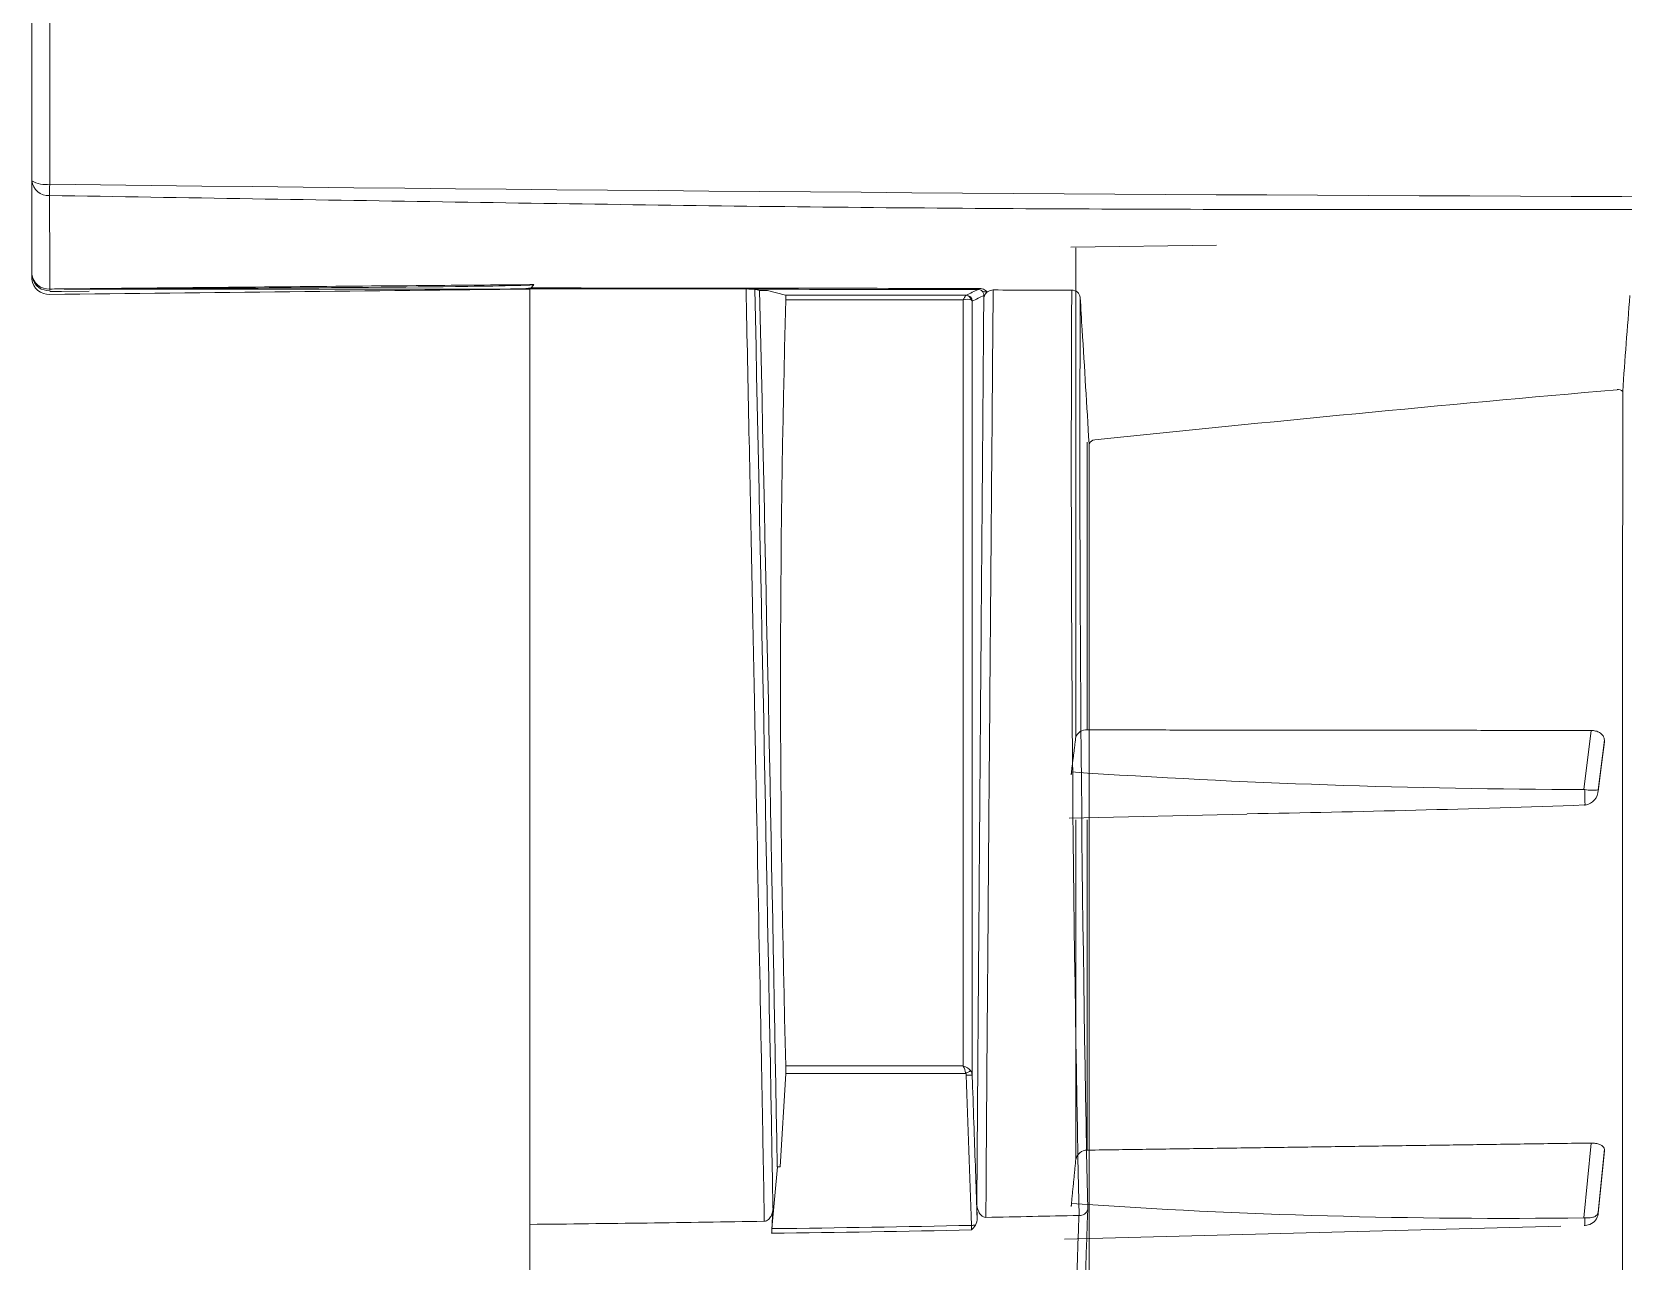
# Model space of a CAD drawing. Extents: x 9.3 to 87, y 1.1 to 68.8.
# Drawn here: x 56.185 to 58.856, y 24.658 to 26.722 of the extents above; entities that cross this region are included whole.
import ezdxf

# ---------------------------------------------------------------- set-up
doc = ezdxf.new("R2010")
doc.units = 0
doc.header["$MEASUREMENT"] = 0
doc.linetypes.add('SLD-Solid', pattern=[0])
doc.layers.add('OBJECT', color=7, linetype='CONTINUOUS')

msp = doc.modelspace()

# ---------------------------------------------------------------- linework, layer by layer
at = {"layer": 'OBJECT', "linetype": 'SLD-Solid', "lineweight": 15}
for p, q in [((57.9291, 26.3601), (58.1736, 26.3638)), ((57.9372, 26.3592), (57.9372, 25.5374)), ((56.1846, 26.3067), (56.1846, 26.3152)), ((57.0206, 26.2898), (56.2446, 26.2898)), ((57.4501, 26.2795), (57.4198, 26.2878)), ((56.215, 26.2874), (56.215, 26.2874)), ((56.215, 26.2856), (56.2347, 26.2858)), ((56.2347, 26.2858), (56.2811, 26.2863)), ((57.4501, 26.2795), (57.7526, 26.2795)), ((57.7483, 26.2717), (57.4505, 26.2717)), ((57.7483, 24.9854), (57.7483, 26.2717)), ((57.7633, 26.2698), (57.7633, 24.9702)), ((57.9564, 26.0328), (57.9564, 25.5497)), ((58.7899, 25.4496), (58.8023, 25.5488)), ((58.8139, 25.4463), (58.8245, 25.5282)), ((58.8246, 25.5327), (58.8142, 25.4491)), ((58.8142, 25.4488), (58.8246, 25.5298)), ((58.8246, 25.5327), (58.8246, 25.5298)), ((57.9263, 25.4016), (58.2246, 25.4084)), ((57.9372, 25.3987), (57.9372, 24.8282)), ((57.9564, 25.3987), (57.9564, 24.8441)), ((57.4505, 24.9854), (57.7483, 24.9854)), ((57.441, 24.8162), (57.4502, 24.973)), ((57.7524, 24.973), (57.4502, 24.973)), ((58.7899, 24.7303), (58.8023, 24.856)), ((58.8246, 24.8457), (58.8142, 24.7398)), ((58.8246, 24.8457), (58.8246, 24.8438)), ((58.8141, 24.7385), (58.8246, 24.8432)), ((58.8142, 24.7397), (58.8246, 24.8438)), ((57.4271, 24.7123), (57.4362, 24.8161)), ((57.0206, 24.7194), (57.0206, 24.1865)), ((57.918, 24.6945), (58.7514, 24.7166))]:
    msp.add_line(p, q, dxfattribs=at)
at = {"layer": 'OBJECT', "linetype": 'SLD-Solid', "lineweight": 15, "flags": 128}
for points in [[(57.7524, 24.973), (57.7537, 24.9737), (57.7551, 24.9745), (57.7563, 24.9752), (57.7575, 24.9758), (57.7585, 24.9764), (57.7594, 24.9769), (57.7601, 24.9773), (57.7606, 24.9776)], [(57.7533, 24.9698), (57.7552, 24.9699), (57.757, 24.9699), (57.7587, 24.97), (57.7602, 24.9701), (57.7615, 24.9701), (57.7624, 24.9701), (57.763, 24.9702), (57.7633, 24.9702)], [(57.762, 24.7178), (57.763, 24.7178), (57.7639, 24.7178), (57.7647, 24.7179), (57.7656, 24.7179), (57.7664, 24.7179), (57.7672, 24.718), (57.768, 24.718), (57.7687, 24.718)], [(58.7923, 24.7178), (58.8, 24.7193), (58.8032, 24.7211)]]:
    msp.add_lwpolyline(points, dxfattribs=at)
at = {"layer": 'OBJECT', "linetype": 'SLD-Solid', "lineweight": 15}
for centre, radius, start, end in [((56.2074, 26.5089), 0.0436, 238.4679, 279.5354), ((56.2122, 26.4747), 0.0277, 185.9752, 274.4417), ((50.836, 26.5498), 5.3793, 358.9063, 359.1075), ((59.8357, 320.1581), 293.7144, 269.293608, 270.356607), ((56.2125, 26.3179), 0.028, 185.4884, 275.0504), ((56.213, 26.3094), 0.0285, 185.377, 274.0808), ((56.2116, 26.3138), 0.0262, 191.9477, 277.3034), ((56.1514, 26.2892), 0.0637, 358.4098, 0.7499), ((56.2446, 26.3887), 0.0989, 263.5714, 270.0144), ((56.9996, 26.4398), 0.1498, 265.7058, 278.8959), ((57.1475, -97.4109), 123.7015, 89.890636, 90.073737), ((57.3783, 26.1691), 0.1213, 83.0778, 87.482), ((57.3929, 26.2192), 0.0704, 85.5295, 89.9458), ((-392.6874, 16.6164), 450.1897, 1.034821, 1.231168), ((-312.9719, 18.0589), 370.4697, 1.045109, 1.272756), ((57.4646, 26.2912), 0.00681, 345.4488, 1.087), ((57.7693, 26.2909), 0.00465, 340.1761, 1.2456), ((57.7737, 26.2812), 0.00814, 45.2682, 90.5329), ((57.774, 26.268), 0.023, 49.095, 90.1973), ((57.7985, 26.2723), 0.0161, 89.8654, 125.805), ((120.0544, 26.0016), 62.1247, 179.735815, 181.168746), ((57.9309, 26.2742), 0.0138, 6.2779, 92.2639), ((80.7921, 25.6288), 23.3505, 178.42246, 181.57911), ((57.425, 26.2744), 0.0257, 353.9434, 11.6059), ((57.769, 26.2653), 0.0216, 139.0221, 163.0122), ((57.7551, 26.2518), 0.021, 72.6791, 109.0201), ((57.7522, 26.2702), 0.00933, 10.1431, 87.1363), ((57.7533, 26.2696), 0.01, 1.1711, 89.9431), ((56.1951, 29.5874), 3.6696, 295.2988, 295.6369), ((57.7859, 26.2962), 0.0112, 235.0245, 286.2899), ((57.772, 26.2791), 0.0108, 359.7744, 46.4299), ((57.7009, 26.2773), 0.0819, 357.8153, 1.2733), ((120.3949, 26.0288), 62.4508, 179.773404, 181.178055), ((58.8479, 26.1114), 0.00981, 40.9903, 101.3354), ((57.97, 26.0252), 0.0116, 95.2033, 153.9046), ((57.9547, 25.5312), 0.0186, 84.7022, 160.6013), ((58.8218, 38.9261), 13.4766, 266.20551, 269.86439), ((58.804, 25.5087), 0.0604, 258.0894, 279.6437), ((58.789, 25.4486), 0.0252, 277.536, 0.34), ((57.7686, 53.8927), 28.4874, 270.91777, 272.05649), ((57.3069, 24.9826), 0.1436, 356.1418, 1.0822), ((57.7446, 24.9656), 0.02, 36.7494, 79.4148), ((57.7151, 24.9674), 0.0377, 8.47, 28.4121), ((57.7494, 24.9695), 0.0138, 2.5917, 35.864), ((57.956, 24.8251), 0.019, 88.6181, 170.4771), ((58.658, 35.3828), 10.6533, 266.08119, 270.70928), ((379.4319, 13.3658), 321.6759, 177.97279, 178.112582), ((57.9443, 24.7475), 0.0132, 262.5628, 348.1574), ((58.793, 24.7396), 0.0212, 298.7027, 0.1181), ((57.7099, 24.7588), 0.0716, 317.0664, 325.2249), ((57.7509, 24.7287), 0.0207, 328.9402, 4.0554), ((379.7266, 13.3389), 321.9859, 177.97181, 178.110831)]:
    msp.add_arc(centre, radius, start, end, dxfattribs=at)
for points, degree in [([(56.1846, 26.8785), (56.1846, 26.7423), (56.1846, 26.6067), (56.1846, 26.4718)], 3), ([(56.2146, 26.466), (56.2146, 26.6014), (56.2146, 26.7375), (56.2146, 26.8742)], 3), ([(56.2151, 26.281), (56.4836, 26.2841), (56.7521, 26.287), (57.0206, 26.2898)], 3), ([(57.0206, 26.2898), (57.0099, 26.29), (56.9991, 26.2902), (56.9883, 26.2904)], 3), ([(57.0206, 26.2974), (57.023, 26.2974), (57.0253, 26.2975), (57.0276, 26.2975)], 3), ([(57.0276, 26.2975), (57.0259, 26.2956), (57.0243, 26.2937), (57.0227, 26.2918)], 3), ([(57.0227, 26.2918), (57.1723, 26.2917), (57.3218, 26.2915), (57.4714, 26.2913)], 3), ([(57.4198, 26.2878), (57.4154, 26.2878), (57.4109, 26.2878), (57.4065, 26.2878)], 3), ([(57.7736, 26.2893), (57.6728, 26.2894), (57.572, 26.2894), (57.4712, 26.2895)], 3), ([(57.4714, 26.2913), (57.5722, 26.2912), (57.6731, 26.2911), (57.7739, 26.291)], 3), ([(57.7533, 26.2796), (57.7601, 26.2828), (57.7669, 26.2861), (57.7736, 26.2893)], 3), ([(57.7985, 26.2884), (57.8425, 26.2883), (57.8864, 26.2881), (57.9303, 26.288)], 3), ([(57.7633, 26.2698), (57.7632, 26.2705), (57.7625, 26.2712), (57.7613, 26.2719)], 3), ([(57.9446, 26.2758), (57.9457, 26.2577), (57.9468, 26.2396), (57.9479, 26.2215)], 3), ([(58.8675, 26.2791), (58.8632, 26.2255), (58.8591, 26.1717), (58.8553, 26.1178)], 3), ([(57.9479, 26.2215), (57.9518, 26.1577), (57.9557, 26.0939), (57.9595, 26.0303)], 3), ([(58.8459, 26.121), (58.5535, 26.0953), (58.2611, 26.067), (57.9689, 26.0368)], 3), ([(58.8023, 25.5488), (57.9564, 25.5497)], 1), ([(57.9372, 25.5374), (57.9299, 25.4791)], 1), ([(58.8246, 25.5298), (58.8243, 25.5282)], 1), ([(57.9299, 25.4791), (57.9296, 25.4745)], 1), ([(58.7916, 25.4495), (58.7899, 25.4496)], 1), ([(58.8142, 25.4491), (58.8142, 25.4488)], 1), ([(58.7908, 25.4236), (58.7923, 25.4237)], 1), ([(57.7533, 24.9698), (57.7532, 24.9709), (57.7529, 24.972), (57.7524, 24.973)], 3), ([(57.762, 24.7178), (57.7591, 24.8018), (57.7562, 24.8858), (57.7533, 24.9698)], 3), ([(58.8023, 24.856), (57.9564, 24.8441)], 1), ([(57.9372, 24.8282), (57.9299, 24.7544)], 1), ([(57.441, 24.8162), (57.4394, 24.8162), (57.4378, 24.8162), (57.4362, 24.8161)], 3), ([(57.9299, 24.7544), (57.9296, 24.7496)], 1), ([(58.8142, 24.7398), (58.8142, 24.7397)], 1), ([(57.0206, 24.7194), (57.1519, 24.7208), (57.2831, 24.7225), (57.4143, 24.7246)], 3), ([(57.4266, 24.7045), (57.4267, 24.7069), (57.4269, 24.7095), (57.4271, 24.7123)], 3), ([(57.4271, 24.7123), (57.5388, 24.7135), (57.6504, 24.7154), (57.762, 24.7178)], 3), ([(57.7623, 24.7101), (57.7623, 24.7124), (57.7622, 24.7151), (57.762, 24.7178)], 3), ([(57.7863, 24.7311), (57.8383, 24.7322), (57.8904, 24.7333), (57.9424, 24.7344)], 3), ([(57.9424, 24.7344), (57.9425, 24.7344), (57.9425, 24.7344), (57.9426, 24.7344)], 3), ([(58.7916, 24.7303), (58.7899, 24.7303)], 1), ([(58.7908, 24.7178), (58.7923, 24.7178)], 1), ([(57.7623, 24.7101), (57.6504, 24.7077), (57.5385, 24.7058), (57.4266, 24.7045)], 3)]:
    msp.add_open_spline(points, degree=degree, dxfattribs=at)
for points, knots in [([(56.1846, 26.4718), (56.1846, 26.4453), (56.1846, 26.4188), (56.1846, 26.3923), (56.1846, 26.3666), (56.1846, 26.3409), (56.1846, 26.3152)], [0, 0, 0, 0, 0.003565496, 0.003565496, 0.003565496, 0.007017211, 0.007017211, 0.007017211, 0.007017211]), ([(56.2143, 26.4471), (56.4413, 26.4433), (56.6684, 26.4396), (57.1225, 26.4325), (57.3495, 26.4292), (57.8036, 26.4248), (58.0306, 26.4239), (58.4848, 26.4233), (58.7119, 26.4235), (59.166, 26.424), (59.3931, 26.4243), (59.7337, 26.4246), (59.8472, 26.4246), (60.0743, 26.4246), (60.1878, 26.4245), (60.4149, 26.424), (60.5284, 26.4236), (60.7555, 26.4225), (60.869, 26.4219), (61.0961, 26.4214), (61.2096, 26.4211), (61.4367, 26.4205), (61.5502, 26.4202), (61.6637, 26.4199)], [0, 0, 0, 0, 0.125, 0.125, 0.25, 0.25, 0.375, 0.375, 0.5, 0.5, 0.625, 0.625, 0.6875, 0.6875, 0.75, 0.75, 0.8125, 0.8125, 0.875, 0.875, 0.9375, 0.9375, 1, 1, 1, 1]), ([(56.215, 26.29), (56.215, 26.2983), (56.2149, 26.3066), (56.2149, 26.315), (56.2147, 26.359), (56.2145, 26.4031), (56.2143, 26.4471)], [0.00040516, 0.00040516, 0.00040516, 0.00040516, 0.001524, 0.001524, 0.001524, 0.007445876, 0.007445876, 0.007445876, 0.007445876]), ([(56.215, 26.29), (56.225, 26.2901), (56.235, 26.2902), (56.245, 26.2903), (56.285, 26.2907), (56.325, 26.2911), (56.365, 26.2915), (56.525, 26.293), (56.685, 26.2945), (56.845, 26.2959), (56.9035, 26.2964), (56.9621, 26.2969), (57.0206, 26.2974)], [0, 0, 0, 0, 0.000762, 0.000762, 0.000762, 0.00381, 0.00381, 0.00381, 0.016002, 0.016002, 0.016002, 0.0204644, 0.0204644, 0.0204644, 0.0204644]), ([(57.0276, 26.2975), (57.0276, 26.2975), (57.0275, 26.2974), (57.027, 26.2973), (57.0248, 26.297), (57.0157, 26.2964), (56.9793, 26.2953), (56.8333, 26.2932), (56.5938, 26.2917), (56.3819, 26.2909), (56.2812, 26.2906)], [0, 0, 0, 0, 0.000162, 0.000565, 0.00233, 0.009326, 0.037253, 0.148903, 0.595452, 1, 1, 1, 1]), ([(57.0206, 26.2898), (57.0206, 26.1255), (57.0206, 25.9686), (57.0206, 25.7443), (57.0206, 25.6717), (57.0206, 25.5307), (57.0206, 25.4623), (57.0206, 25.363), (57.0206, 25.3305), (57.0206, 25.2666), (57.0206, 25.2353), (57.0206, 25.1433), (57.0206, 25.0845), (57.0206, 24.9153), (57.0206, 24.8123), (57.0206, 24.7194)], [0, 0, 0, 0, 0.25, 0.25, 0.375, 0.375, 0.5, 0.5, 0.5625, 0.5625, 0.625, 0.625, 0.75, 0.75, 1, 1, 1, 1]), ([(57.4143, 24.7246), (57.4139, 24.7476), (57.4135, 24.7714), (57.4127, 24.8203), (57.4122, 24.8453), (57.4108, 24.9224), (57.4098, 24.9764), (57.4066, 25.1459), (57.4043, 25.2683), (57.401, 25.4332), (57.4003, 25.4667), (57.399, 25.5349), (57.3983, 25.5695), (57.3962, 25.6747), (57.3947, 25.747), (57.3917, 25.8956), (57.3902, 25.9721), (57.387, 26.1285), (57.3853, 26.2085), (57.3837, 26.2903)], [0, 0, 0, 0, 0.0625, 0.0625, 0.125, 0.125, 0.25, 0.25, 0.5, 0.5, 0.5625, 0.5625, 0.625, 0.625, 0.75, 0.75, 0.875, 0.875, 1, 1, 1, 1]), ([(57.4712, 26.2895), (57.4709, 26.2895), (57.4707, 26.2895), (57.4705, 26.2895), (57.4446, 26.2895), (57.4188, 26.2895), (57.393, 26.2895)], [0, 0, 0, 0, 0.000016803, 0.000016803, 0.000016803, 0.001987127, 0.001987127, 0.001987127, 0.001987127]), ([(57.4065, 26.2878), (57.4064, 26.2878), (57.4063, 26.2878), (57.4063, 26.2878), (57.4036, 26.2883), (57.401, 26.2888), (57.3984, 26.2893)], [0.01228681, 0.01228681, 0.01228681, 0.01228681, 0.012341304, 0.012341304, 0.012341304, 0.014551629, 0.014551629, 0.014551629, 0.014551629]), ([(57.7985, 26.2884), (57.7978, 26.2069), (57.7972, 26.1271), (57.7959, 25.9713), (57.7953, 25.8954), (57.7935, 25.6739), (57.7924, 25.5344), (57.791, 25.3703), (57.7908, 25.338), (57.7903, 25.2747), (57.7901, 25.2437), (57.7893, 25.1523), (57.7889, 25.0938), (57.7876, 24.9256), (57.7869, 24.823), (57.7863, 24.7311)], [0, 0, 0, 0, 0.125, 0.125, 0.25, 0.25, 0.5, 0.5, 0.5625, 0.5625, 0.625, 0.625, 0.75, 0.75, 1, 1, 1, 1]), ([(57.7526, 26.2795), (57.7527, 26.2795), (57.7528, 26.2795), (57.7528, 26.2795), (57.7531, 26.2795), (57.7532, 26.2796), (57.7533, 26.2796)], [0, 0, 0, 0, 0.00001318777, 0.00001318777, 0.00001318777, 0.0000681759, 0.0000681759, 0.0000681759, 0.0000681759]), ([(57.7711, 24.7552), (57.7714, 24.8005), (57.7717, 24.8482), (57.7725, 24.9487), (57.7728, 25.0012), (57.7737, 25.111), (57.7741, 25.1681), (57.7748, 25.2573), (57.775, 25.2876), (57.7755, 25.3494), (57.7757, 25.3809), (57.777, 25.5409), (57.778, 25.6768), (57.7797, 25.8922), (57.7803, 25.9659), (57.7815, 26.1174), (57.7821, 26.195), (57.7828, 26.2741)], [0, 0, 0, 0, 0.125, 0.125, 0.25, 0.25, 0.375, 0.375, 0.4375, 0.4375, 0.5, 0.5, 0.75, 0.75, 0.875, 0.875, 1, 1, 1, 1]), ([(57.7828, 26.2741), (57.7829, 26.2761), (57.7834, 26.278), (57.7853, 26.2818), (57.7867, 26.2837), (57.789, 26.2854)], [0, 0, 0, 0, 0.5, 0.5, 1, 1, 1, 1]), ([(58.8553, 26.1178), (58.8554, 26.0202), (58.8553, 25.9248), (58.8552, 25.7859), (58.8552, 25.7403), (58.8552, 25.6507), (58.8552, 25.6067), (58.8551, 25.4772), (58.8551, 25.3941), (58.8551, 25.2742), (58.8551, 25.2351), (58.8551, 25.1589), (58.8551, 25.1218), (58.8551, 25.0131), (58.8552, 24.9445), (58.8552, 24.8148), (58.8552, 24.7543), (58.8553, 24.586), (58.8554, 24.4909), (58.8554, 24.4133)], [0, 0, 0, 0, 0.125, 0.125, 0.1875, 0.1875, 0.25, 0.25, 0.375, 0.375, 0.4375, 0.4375, 0.5, 0.5, 0.625, 0.625, 0.75, 0.75, 1, 1, 1, 1]), ([(57.9595, 24.458), (57.9595, 24.4966), (57.9595, 24.539), (57.9595, 24.6311), (57.9595, 24.6809), (57.9596, 24.7872), (57.9596, 24.8438), (57.9597, 24.964), (57.9597, 25.0276), (57.9597, 25.1609), (57.9597, 25.2308), (57.9597, 25.3764), (57.9597, 25.4519), (57.9597, 25.6083), (57.9596, 25.6892), (57.9596, 25.8145), (57.9596, 25.8569), (57.9595, 25.9428), (57.9595, 25.9863), (57.9595, 26.0303)], [0, 0, 0, 0, 0.125, 0.125, 0.25, 0.25, 0.375, 0.375, 0.5, 0.5, 0.625, 0.625, 0.75, 0.75, 0.875, 0.875, 0.9375, 0.9375, 1, 1, 1, 1]), ([(58.8023, 25.5488), (58.8049, 25.5486), (58.8101, 25.5483), (58.8169, 25.5453), (58.8219, 25.5411), (58.8243, 25.5365), (58.8245, 25.5337), (58.8246, 25.5327)], [0, 0, 0, 0, 0.221447, 0.442937, 0.663375, 0.88227, 1, 1, 1, 1]), ([(58.7923, 25.4237), (58.7921, 25.4263), (58.7917, 25.4316), (58.7916, 25.4435), (58.7916, 25.4495)], [0, 0, 0, 0, 0.488041, 1, 1, 1, 1]), ([(57.7633, 24.9702), (57.7635, 24.9635), (57.7637, 24.9568), (57.764, 24.9502), (57.7649, 24.9235), (57.7658, 24.8969), (57.7667, 24.8702), (57.7684, 24.8235), (57.77, 24.7769), (57.7716, 24.7302)], [0, 0, 0, 0, 0.000508, 0.000508, 0.000508, 0.00254, 0.00254, 0.00254, 0.006099014, 0.006099014, 0.006099014, 0.006099014]), ([(58.8023, 24.856), (58.8049, 24.8559), (58.8101, 24.8557), (58.8169, 24.8539), (58.8219, 24.8511), (58.8243, 24.8482), (58.8245, 24.8463), (58.8246, 24.8457)], [0, 0, 0, 0, 0.22145, 0.442942, 0.663371, 0.882264, 1, 1, 1, 1]), ([(57.4289, 24.7469), (57.4286, 24.7423), (57.4277, 24.7377), (57.4245, 24.7313), (57.4232, 24.7293), (57.4195, 24.7259), (57.4171, 24.7246), (57.4143, 24.7246)], [0, 0, 0, 0, 0.5, 0.5, 0.75, 0.75, 1, 1, 1, 1]), ([(57.4289, 24.7469), (57.4285, 24.7395), (57.4281, 24.7321), (57.4277, 24.7248), (57.4274, 24.7192), (57.4271, 24.7137), (57.4268, 24.7081), (57.4267, 24.7069), (57.4267, 24.7057), (57.4266, 24.7045)], [-0.000655032, -0.000655032, -0.000655032, -0.000655032, 0, 0, 0, 0.000494342, 0.000494342, 0.000494342, 0.000599943, 0.000599943, 0.000599943, 0.000599943]), ([(57.7863, 24.7311), (57.7833, 24.7311), (57.7806, 24.7325), (57.7767, 24.7362), (57.7753, 24.7384), (57.7721, 24.7453), (57.7712, 24.7503), (57.7711, 24.7552)], [0, 0, 0, 0, 0.25, 0.25, 0.5, 0.5, 1, 1, 1, 1]), ([(57.7716, 24.7302), (57.7716, 24.7304), (57.7716, 24.7306), (57.7716, 24.7309), (57.7714, 24.739), (57.7713, 24.7471), (57.7711, 24.7552)], [0.0004836717, 0.0004836717, 0.0004836717, 0.0004836717, 0.0005035784, 0.0005035784, 0.0005035784, 0.0012252009, 0.0012252009, 0.0012252009, 0.0012252009]), ([(58.8142, 24.7398), (58.8142, 24.7398), (58.814, 24.7387), (58.8131, 24.736), (58.8101, 24.7329), (58.8043, 24.731), (58.7981, 24.7302), (58.7937, 24.7303), (58.7916, 24.7303)], [0, 0, 0, 0, 0.00456, 0.169623, 0.473655, 0.691286, 0.845258, 1, 1, 1, 1]), ([(58.7923, 24.7178), (58.7921, 24.718), (58.7917, 24.7184), (58.7916, 24.7263), (58.7916, 24.7303)], [0, 0, 0, 0, 0.488028, 1, 1, 1, 1])]:
    msp.add_open_spline(points, degree=3, knots=knots, dxfattribs=at)

doc.saveas('drawing.dxf')
